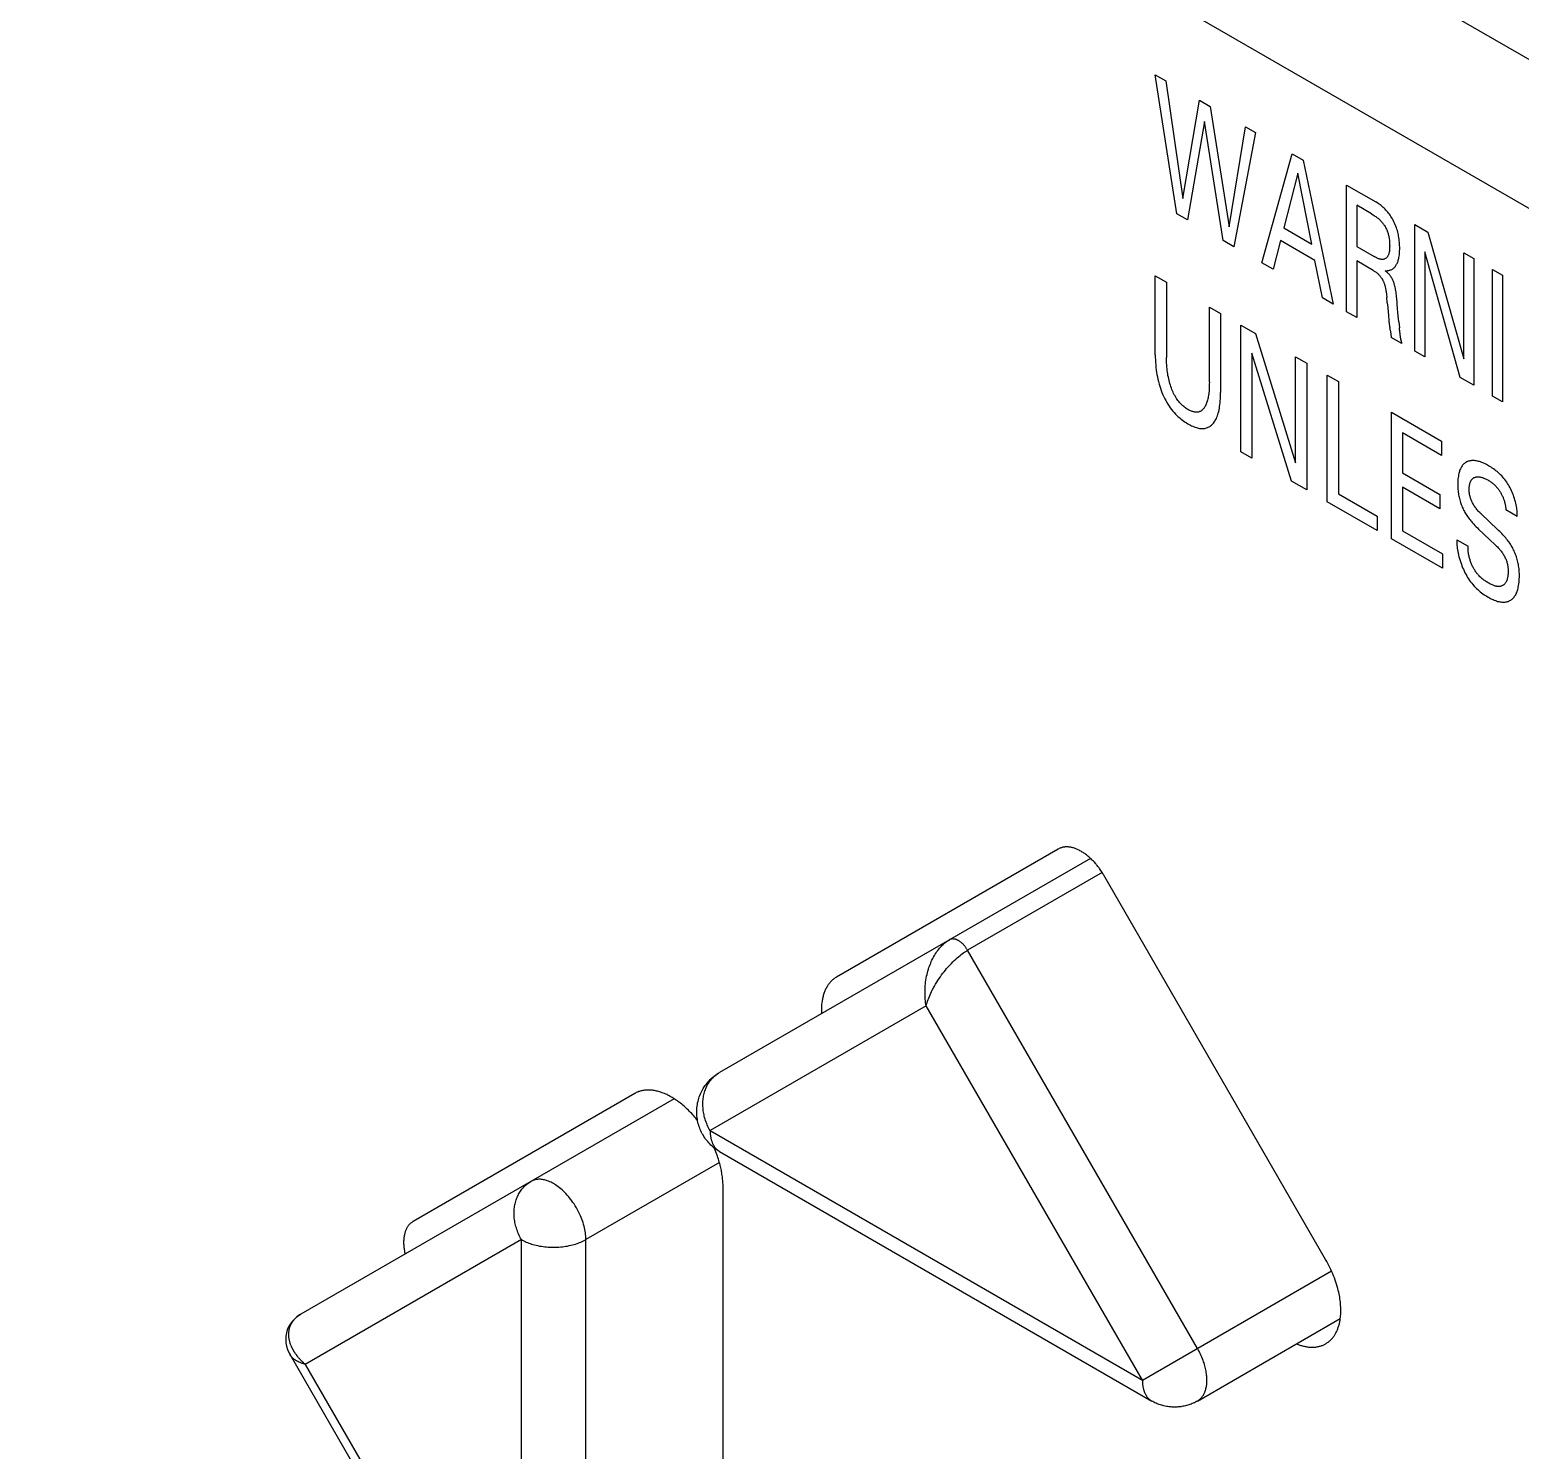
# Model space of a CAD drawing. Extents: x 0 to 420, y 0 to 297.
# Drawn here: x 180.65 to 196.98, y 153.51 to 169.08 of the extents above; entities that cross this region are included whole.
import ezdxf

# ---------------------------------------------------------------- set-up
doc = ezdxf.new("R2010")
doc.units = 0
doc.header["$LTSCALE"] = 23.1
doc.layers.add('40000_ISO', color=7, linetype='CONTINUOUS')

msp = doc.modelspace()

# ---------------------------------------------------------------- linework, layer by layer
at = {"layer": '40000_ISO', "color": 7, "linetype": 'CONTINUOUS'}
for p, q in [((227.63, 151.116), (153.384, 193.982)), ((226.923, 149.892), (152.677, 192.758)), ((193.219, 167.064), (192.982, 168.589)), ((192.982, 168.589), (193.097, 168.523)), ((193.097, 168.523), (193.283, 167.231)), ((193.283, 167.231), (193.467, 168.309)), ((193.467, 168.309), (193.584, 168.241)), ((193.584, 168.241), (193.79, 166.923)), ((193.521, 168.078), (193.335, 166.997)), ((193.726, 166.771), (193.521, 168.078)), ((193.79, 166.923), (193.972, 168.017)), ((194.081, 167.954), (193.843, 166.704)), ((193.972, 168.017), (194.081, 167.954)), ((194.151, 166.526), (194.482, 167.723)), ((194.482, 167.723), (194.603, 167.654)), ((194.603, 167.654), (194.933, 166.075)), ((194.543, 167.509), (194.389, 166.909)), ((194.697, 166.73), (194.543, 167.509)), ((195.079, 165.991), (195.079, 167.379)), ((195.079, 167.379), (195.399, 167.194)), ((195.189, 167.158), (195.189, 166.706)), ((195.351, 167.064), (195.189, 167.158)), ((193.335, 166.997), (193.219, 167.064)), ((195.826, 165.559), (195.826, 166.947)), ((195.826, 166.947), (195.969, 166.864)), ((193.843, 166.704), (193.726, 166.771)), ((194.353, 166.772), (194.273, 166.456)), ((194.732, 166.553), (194.353, 166.772)), ((194.389, 166.909), (194.697, 166.73)), ((195.969, 166.864), (196.363, 165.474)), ((195.189, 166.706), (195.38, 166.596)), ((195.936, 166.647), (195.936, 165.496)), ((196.324, 165.271), (195.936, 166.647)), ((196.363, 165.474), (196.363, 166.637)), ((196.363, 166.637), (196.472, 166.574)), ((194.273, 166.456), (194.151, 166.526)), ((194.813, 166.144), (194.732, 166.553)), ((195.189, 166.549), (195.189, 165.927)), ((195.37, 166.444), (195.189, 166.549)), ((196.472, 166.574), (196.472, 165.186)), ((196.678, 165.067), (196.678, 166.455)), ((196.678, 166.455), (196.788, 166.392)), ((192.982, 165.52), (192.982, 166.385)), ((192.982, 166.385), (193.105, 166.314)), ((193.105, 166.314), (193.105, 165.49)), ((196.788, 166.392), (196.788, 165.004)), ((194.933, 166.075), (194.813, 166.144)), ((195.524, 166.089), (195.519, 166.15)), ((193.575, 165.219), (193.575, 166.043)), ((193.575, 166.043), (193.697, 165.972)), ((193.697, 165.972), (193.697, 165.107)), ((195.189, 165.927), (195.079, 165.991)), ((195.534, 165.984), (195.536, 165.958)), ((195.536, 165.958), (195.542, 165.893)), ((193.918, 164.456), (193.918, 165.844)), ((193.918, 165.844), (194.079, 165.751)), ((195.65, 165.881), (195.657, 165.816)), ((194.079, 165.751), (194.519, 164.334)), ((195.684, 165.642), (195.567, 165.71)), ((195.667, 165.729), (195.665, 165.74)), ((194.041, 165.536), (194.041, 164.385)), ((194.476, 164.134), (194.041, 165.536)), ((194.519, 164.334), (194.519, 165.497)), ((194.519, 165.497), (194.642, 165.426)), ((195.936, 165.496), (195.826, 165.559)), ((194.642, 165.426), (194.642, 164.038)), ((194.866, 163.909), (194.866, 165.297)), ((194.866, 165.297), (194.989, 165.226)), ((194.989, 165.226), (194.989, 163.995)), ((196.472, 165.186), (196.324, 165.271)), ((196.788, 165.004), (196.678, 165.067)), ((195.569, 163.503), (195.569, 164.891)), ((195.569, 164.891), (196.118, 164.574)), ((195.692, 164.663), (195.692, 164.225)), ((196.118, 164.417), (195.692, 164.663)), ((196.118, 164.574), (196.118, 164.417)), ((194.041, 164.385), (193.918, 164.456)), ((195.692, 164.225), (196.102, 163.988)), ((194.642, 164.038), (194.476, 164.134)), ((194.989, 163.995), (195.415, 163.749)), ((195.692, 164.067), (195.692, 163.589)), ((196.102, 163.831), (195.692, 164.067)), ((195.415, 163.592), (194.866, 163.909)), ((196.102, 163.988), (196.102, 163.831)), ((195.415, 163.749), (195.415, 163.592)), ((196.552, 163.777), (196.734, 163.605)), ((196.948, 163.748), (196.823, 163.82)), ((195.692, 163.589), (196.13, 163.337)), ((196.707, 163.437), (196.525, 163.609)), ((196.13, 163.179), (195.569, 163.503)), ((196.286, 163.491), (196.41, 163.42)), ((196.13, 163.337), (196.13, 163.179)), ((191.919, 160.102), (189.488, 158.699)), ((192.271, 160), (188.206, 157.653)), ((192.401, 159.844), (190.925, 158.992)), ((194.849, 155.603), (192.419, 159.814)), ((193.444, 154.629), (190.925, 158.992)), ((190.471, 158.384), (188.103, 157.016)), ((192.84, 154.281), (190.471, 158.384)), ((187.708, 157.366), (183.617, 155.004)), ((187.278, 157.423), (184.847, 156.02)), ((188.103, 157.016), (192.84, 154.281)), ((188.204, 156.667), (186.741, 155.822)), ((188.206, 156.787), (192.944, 154.052)), ((186.034, 155.822), (183.665, 154.454)), ((186.034, 150.351), (186.034, 155.822)), ((186.741, 150.351), (186.741, 155.822)), ((192.84, 154.281), (194.913, 155.478)), ((183.483, 154.865), (183.469, 154.832)), ((183.501, 154.895), (183.483, 154.865)), ((183.522, 154.924), (183.501, 154.895)), ((183.546, 154.95), (183.522, 154.924)), ((183.574, 154.974), (183.546, 154.95)), ((183.604, 154.996), (183.574, 154.974)), ((183.618, 155.005), (183.604, 154.996)), ((193.444, 154.052), (195.009, 154.956)), ((183.453, 154.763), (183.451, 154.726)), ((183.451, 154.726), (183.454, 154.689)), ((183.459, 154.798), (183.453, 154.763)), ((183.454, 154.689), (183.461, 154.652)), ((183.469, 154.832), (183.459, 154.798)), ((183.461, 154.652), (183.472, 154.615)), ((183.472, 154.615), (183.488, 154.578)), ((183.488, 154.578), (183.499, 154.558)), ((183.499, 154.558), (185.954, 150.305)), ((183.499, 154.558), (183.499, 154.558)), ((183.665, 154.454), (186.034, 150.351))]:
    msp.add_line(p, q, dxfattribs=at)
for points in [[(195.501, 166.441), (195.509, 166.441), (195.517, 166.441), (195.525, 166.441), (195.532, 166.442), (195.54, 166.443), (195.547, 166.445), (195.554, 166.447), (195.561, 166.449), (195.567, 166.452), (195.574, 166.455), (195.58, 166.459), (195.586, 166.463), (195.592, 166.468), (195.598, 166.473), (195.604, 166.478), (195.609, 166.484), (195.614, 166.491), (195.619, 166.497), (195.623, 166.504), (195.627, 166.512), (195.632, 166.52), (195.636, 166.528), (195.639, 166.537), (195.642, 166.547), (195.645, 166.556), (195.648, 166.566), (195.65, 166.576), (195.652, 166.586), (195.655, 166.6), (195.657, 166.614), (195.658, 166.628), (195.659, 166.642), (195.66, 166.657), (195.661, 166.672), (195.661, 166.687), (195.661, 166.703), (195.66, 166.719), (195.659, 166.736), (195.658, 166.752), (195.656, 166.769), (195.654, 166.786), (195.652, 166.804), (195.649, 166.819), (195.646, 166.834), (195.643, 166.85), (195.639, 166.865), (195.635, 166.88), (195.63, 166.896), (195.625, 166.912), (195.619, 166.928), (195.612, 166.945), (195.605, 166.961), (195.597, 166.978), (195.589, 166.994), (195.58, 167.01), (195.572, 167.023), (195.564, 167.035), (195.556, 167.048), (195.547, 167.06), (195.538, 167.072), (195.529, 167.083), (195.519, 167.095), (195.51, 167.105), (195.5, 167.116), (195.49, 167.126), (195.479, 167.135), (195.469, 167.145), (195.457, 167.154), (195.446, 167.163), (195.434, 167.171), (195.423, 167.179), (195.411, 167.187), (195.399, 167.194)], [(195.351, 167.064), (195.361, 167.058), (195.37, 167.053), (195.379, 167.047), (195.389, 167.04), (195.398, 167.034), (195.407, 167.027), (195.415, 167.021), (195.423, 167.015), (195.431, 167.008), (195.438, 167.002), (195.446, 166.995), (195.453, 166.987), (195.459, 166.981), (195.465, 166.974), (195.471, 166.967), (195.477, 166.96), (195.483, 166.952), (195.488, 166.944), (195.494, 166.935), (195.5, 166.926), (195.505, 166.917), (195.51, 166.907), (195.515, 166.897), (195.519, 166.888), (195.523, 166.878), (195.527, 166.868), (195.53, 166.858), (195.533, 166.848), (195.535, 166.839), (195.538, 166.829), (195.54, 166.819), (195.542, 166.81), (195.544, 166.8), (195.545, 166.789), (195.547, 166.777), (195.548, 166.766), (195.549, 166.755), (195.55, 166.744), (195.55, 166.733), (195.55, 166.723), (195.551, 166.712), (195.55, 166.702), (195.55, 166.692), (195.55, 166.682), (195.549, 166.672), (195.548, 166.662), (195.547, 166.653), (195.546, 166.646), (195.544, 166.639), (195.543, 166.633), (195.541, 166.626), (195.539, 166.62), (195.537, 166.615), (195.534, 166.609), (195.532, 166.604), (195.529, 166.599), (195.526, 166.595), (195.523, 166.59), (195.519, 166.587), (195.516, 166.583), (195.512, 166.58), (195.508, 166.577), (195.504, 166.574), (195.499, 166.572), (195.495, 166.569), (195.49, 166.568), (195.485, 166.566), (195.48, 166.565), (195.475, 166.565), (195.47, 166.565), (195.464, 166.565), (195.459, 166.565), (195.453, 166.566), (195.447, 166.567), (195.441, 166.569), (195.435, 166.57), (195.429, 166.572), (195.422, 166.575), (195.415, 166.578), (195.408, 166.581), (195.401, 166.584), (195.394, 166.588), (195.387, 166.592), (195.38, 166.596)], [(195.37, 166.444), (195.376, 166.44), (195.382, 166.437), (195.388, 166.433), (195.395, 166.429), (195.401, 166.424), (195.407, 166.42), (195.413, 166.415), (195.418, 166.41), (195.423, 166.406), (195.428, 166.401), (195.433, 166.396), (195.438, 166.391), (195.442, 166.386), (195.447, 166.38), (195.451, 166.375), (195.455, 166.369), (195.459, 166.364), (195.463, 166.358), (195.467, 166.352), (195.47, 166.346), (195.474, 166.34), (195.477, 166.334), (195.48, 166.328), (195.483, 166.321), (195.485, 166.315), (195.488, 166.308), (195.49, 166.302), (195.492, 166.295), (195.494, 166.289), (195.497, 166.28), (195.5, 166.271), (195.502, 166.261), (195.504, 166.252), (195.506, 166.243), (195.508, 166.234), (195.51, 166.225), (195.511, 166.214), (195.513, 166.203), (195.515, 166.193), (195.516, 166.182), (195.517, 166.171), (195.518, 166.16), (195.519, 166.15)], [(195.638, 166.022), (195.633, 166.077), (195.631, 166.105), (195.63, 166.121), (195.628, 166.138), (195.626, 166.155), (195.624, 166.172), (195.622, 166.189), (195.62, 166.206), (195.617, 166.219), (195.615, 166.232), (195.613, 166.246), (195.61, 166.259), (195.606, 166.273), (195.603, 166.287), (195.6, 166.295), (195.598, 166.304), (195.595, 166.313), (195.592, 166.321), (195.588, 166.33), (195.585, 166.339), (195.581, 166.347), (195.576, 166.356), (195.571, 166.364), (195.566, 166.373), (195.561, 166.381), (195.556, 166.387), (195.55, 166.394), (195.545, 166.4), (195.54, 166.406), (195.534, 166.412), (195.528, 166.418), (195.521, 166.424), (195.515, 166.43), (195.508, 166.436), (195.501, 166.441)], [(195.524, 166.089), (195.527, 166.062), (195.529, 166.036), (195.534, 165.984)], [(195.65, 165.881), (195.647, 165.914), (195.644, 165.948), (195.641, 165.985), (195.638, 166.022)], [(195.542, 165.893), (195.543, 165.88), (195.544, 165.868), (195.546, 165.855), (195.547, 165.842), (195.549, 165.83), (195.551, 165.817), (195.553, 165.805), (195.554, 165.798), (195.555, 165.791)], [(195.665, 165.74), (195.661, 165.781), (195.659, 165.793), (195.658, 165.805), (195.657, 165.816)], [(195.555, 165.791), (195.559, 165.77), (195.561, 165.763), (195.562, 165.756), (195.563, 165.748), (195.564, 165.741), (195.565, 165.733), (195.566, 165.726), (195.566, 165.718), (195.567, 165.71)], [(195.678, 165.671), (195.675, 165.681), (195.675, 165.685), (195.674, 165.688), (195.672, 165.694), (195.671, 165.699), (195.67, 165.705), (195.669, 165.711), (195.668, 165.717), (195.668, 165.723), (195.667, 165.729)], [(195.684, 165.642), (195.683, 165.646), (195.683, 165.65), (195.682, 165.654), (195.681, 165.657), (195.68, 165.661), (195.68, 165.664), (195.679, 165.668), (195.678, 165.671)], [(192.982, 165.52), (192.982, 165.493), (192.983, 165.465), (192.984, 165.438), (192.986, 165.409), (192.989, 165.381), (192.992, 165.352), (192.996, 165.327), (193, 165.302), (193.005, 165.276), (193.01, 165.251), (193.016, 165.225), (193.023, 165.199), (193.03, 165.175), (193.038, 165.152), (193.046, 165.129), (193.055, 165.106), (193.065, 165.082), (193.075, 165.059), (193.086, 165.038), (193.096, 165.018), (193.108, 164.997), (193.12, 164.977), (193.133, 164.957), (193.146, 164.938), (193.16, 164.92), (193.174, 164.903), (193.189, 164.886), (193.204, 164.87), (193.219, 164.854), (193.234, 164.839), (193.249, 164.827), (193.264, 164.814), (193.279, 164.803), (193.294, 164.792), (193.309, 164.781), (193.324, 164.772), (193.339, 164.763), (193.353, 164.755), (193.366, 164.748), (193.379, 164.742), (193.393, 164.736), (193.406, 164.73), (193.419, 164.726), (193.432, 164.721), (193.445, 164.718), (193.456, 164.715), (193.468, 164.713), (193.479, 164.712), (193.49, 164.711), (193.501, 164.711), (193.512, 164.712), (193.523, 164.713), (193.533, 164.715), (193.543, 164.718), (193.553, 164.721), (193.562, 164.725), (193.571, 164.73), (193.58, 164.735), (193.588, 164.741), (193.596, 164.747), (193.604, 164.754), (193.612, 164.762), (193.619, 164.771), (193.626, 164.78), (193.633, 164.79), (193.639, 164.8), (193.645, 164.811), (193.651, 164.822), (193.656, 164.834), (193.662, 164.849), (193.667, 164.865), (193.672, 164.881), (193.677, 164.898), (193.68, 164.915), (193.684, 164.933), (193.687, 164.951), (193.69, 164.972), (193.692, 164.994), (193.694, 165.016), (193.696, 165.038), (193.697, 165.061), (193.697, 165.084), (193.697, 165.107)], [(193.575, 165.219), (193.574, 165.199), (193.574, 165.179), (193.573, 165.16), (193.572, 165.14), (193.571, 165.121), (193.569, 165.102), (193.567, 165.089), (193.565, 165.075), (193.563, 165.062), (193.56, 165.049), (193.558, 165.036), (193.555, 165.023), (193.551, 165.011), (193.548, 165), (193.544, 164.99), (193.54, 164.98), (193.536, 164.971), (193.532, 164.961), (193.527, 164.952), (193.522, 164.944), (193.517, 164.938), (193.513, 164.932), (193.508, 164.926), (193.503, 164.92), (193.498, 164.915), (193.493, 164.911), (193.487, 164.906), (193.481, 164.903), (193.475, 164.899), (193.468, 164.896), (193.461, 164.894), (193.454, 164.892), (193.446, 164.891), (193.439, 164.89), (193.431, 164.89), (193.423, 164.89), (193.414, 164.891), (193.407, 164.893), (193.4, 164.894), (193.393, 164.896), (193.385, 164.899), (193.378, 164.901), (193.368, 164.905), (193.359, 164.91), (193.35, 164.914), (193.34, 164.92), (193.331, 164.925), (193.321, 164.931), (193.312, 164.938), (193.303, 164.945), (193.293, 164.952), (193.284, 164.96), (193.275, 164.968), (193.266, 164.977), (193.257, 164.987), (193.248, 164.997), (193.239, 165.008), (193.23, 165.019), (193.222, 165.031), (193.214, 165.042), (193.206, 165.055), (193.198, 165.068), (193.19, 165.082), (193.183, 165.096), (193.176, 165.11), (193.17, 165.125), (193.164, 165.139), (193.159, 165.153), (193.153, 165.17), (193.147, 165.187), (193.142, 165.204), (193.137, 165.221), (193.133, 165.238), (193.129, 165.255), (193.125, 165.274), (193.121, 165.293), (193.118, 165.312), (193.115, 165.33), (193.113, 165.349), (193.111, 165.367), (193.109, 165.388), (193.108, 165.409), (193.106, 165.43), (193.106, 165.45), (193.105, 165.47), (193.105, 165.49)], [(196.948, 163.748), (196.949, 163.76), (196.949, 163.773), (196.949, 163.786), (196.948, 163.8), (196.947, 163.814), (196.945, 163.828), (196.943, 163.843), (196.941, 163.858), (196.937, 163.875), (196.934, 163.892), (196.929, 163.909), (196.924, 163.927), (196.919, 163.945), (196.913, 163.962), (196.906, 163.98), (196.9, 163.997), (196.893, 164.013), (196.886, 164.03), (196.878, 164.046), (196.87, 164.062), (196.861, 164.078), (196.852, 164.093), (196.843, 164.108), (196.833, 164.123), (196.823, 164.138), (196.813, 164.152), (196.802, 164.165), (196.79, 164.179), (196.779, 164.192), (196.766, 164.204), (196.754, 164.216), (196.741, 164.228), (196.728, 164.239), (196.715, 164.249), (196.702, 164.26), (196.689, 164.269), (196.675, 164.278), (196.662, 164.287), (196.649, 164.295), (196.635, 164.303), (196.622, 164.31), (196.61, 164.317), (196.597, 164.324), (196.584, 164.33), (196.571, 164.335), (196.559, 164.34), (196.546, 164.345), (196.535, 164.348), (196.524, 164.351), (196.513, 164.354), (196.501, 164.356), (196.491, 164.358), (196.48, 164.359), (196.469, 164.36), (196.459, 164.36), (196.449, 164.359), (196.439, 164.358), (196.43, 164.357), (196.421, 164.354), (196.412, 164.352), (196.403, 164.348), (196.395, 164.345), (196.386, 164.34), (196.378, 164.335), (196.371, 164.329), (196.363, 164.323), (196.357, 164.316), (196.35, 164.309), (196.344, 164.301), (196.339, 164.293), (196.334, 164.285), (196.329, 164.277), (196.325, 164.268), (196.321, 164.258), (196.317, 164.249), (196.314, 164.239), (196.311, 164.228), (196.308, 164.218), (196.305, 164.204), (196.303, 164.19), (196.301, 164.175), (196.299, 164.16), (196.298, 164.145), (196.297, 164.13), (196.297, 164.114), (196.297, 164.098)], [(196.552, 163.777), (196.544, 163.784), (196.537, 163.792), (196.529, 163.799), (196.522, 163.807), (196.514, 163.816), (196.507, 163.824), (196.5, 163.833), (196.493, 163.842), (196.486, 163.851), (196.48, 163.861), (196.474, 163.869), (196.469, 163.877), (196.464, 163.886), (196.459, 163.895), (196.455, 163.904), (196.45, 163.912), (196.446, 163.921), (196.443, 163.93), (196.439, 163.939), (196.436, 163.948), (196.433, 163.958), (196.431, 163.967), (196.429, 163.977), (196.427, 163.986), (196.425, 163.995), (196.424, 164.004), (196.423, 164.013), (196.422, 164.022), (196.422, 164.031), (196.422, 164.04), (196.422, 164.048), (196.422, 164.056), (196.422, 164.065), (196.423, 164.073), (196.424, 164.08), (196.425, 164.088), (196.426, 164.095), (196.428, 164.103), (196.43, 164.11), (196.431, 164.115), (196.433, 164.12), (196.435, 164.126), (196.437, 164.131), (196.439, 164.135), (196.442, 164.14), (196.444, 164.144), (196.447, 164.149), (196.45, 164.152), (196.453, 164.156), (196.457, 164.16), (196.461, 164.163), (196.465, 164.166), (196.469, 164.169), (196.474, 164.172), (196.478, 164.174), (196.483, 164.176), (196.488, 164.177), (196.493, 164.179), (196.498, 164.18), (196.504, 164.181), (196.509, 164.181), (196.515, 164.181), (196.521, 164.181), (196.527, 164.181), (196.533, 164.18), (196.54, 164.18), (196.547, 164.178), (196.553, 164.177), (196.56, 164.175), (196.567, 164.173), (196.574, 164.171), (196.581, 164.168), (196.59, 164.165), (196.599, 164.161), (196.608, 164.156), (196.617, 164.152), (196.626, 164.147), (196.635, 164.142), (196.643, 164.137), (196.651, 164.132), (196.658, 164.127), (196.666, 164.121), (196.674, 164.116), (196.681, 164.11), (196.687, 164.105), (196.693, 164.1), (196.698, 164.094)], [(196.297, 164.098), (196.297, 164.084), (196.297, 164.07), (196.298, 164.056), (196.299, 164.041), (196.3, 164.027), (196.302, 164.012), (196.304, 163.997), (196.306, 163.984), (196.309, 163.97), (196.311, 163.957), (196.315, 163.943), (196.318, 163.93), (196.322, 163.916), (196.326, 163.902), (196.33, 163.89), (196.335, 163.877), (196.34, 163.864), (196.345, 163.851), (196.351, 163.839), (196.357, 163.826), (196.363, 163.814), (196.369, 163.802), (196.376, 163.791), (196.383, 163.779), (196.39, 163.768), (196.397, 163.757), (196.405, 163.746), (196.413, 163.734), (196.422, 163.722), (196.431, 163.711), (196.44, 163.7), (196.45, 163.688), (196.459, 163.678), (196.472, 163.663), (196.485, 163.649), (196.498, 163.635), (196.512, 163.622), (196.525, 163.609)], [(196.698, 164.094), (196.705, 164.088), (196.711, 164.082), (196.717, 164.076), (196.723, 164.069), (196.728, 164.062), (196.734, 164.056), (196.739, 164.049), (196.744, 164.042), (196.749, 164.035), (196.754, 164.027), (196.759, 164.02), (196.764, 164.012), (196.769, 164.005), (196.773, 163.997), (196.777, 163.989), (196.781, 163.981), (196.785, 163.973), (196.789, 163.965), (196.793, 163.957), (196.796, 163.948), (196.799, 163.94), (196.802, 163.932), (196.805, 163.923), (196.808, 163.915), (196.81, 163.907), (196.812, 163.898), (196.814, 163.89), (196.816, 163.882), (196.817, 163.874), (196.819, 163.866), (196.82, 163.858), (196.821, 163.85), (196.822, 163.842), (196.822, 163.835), (196.823, 163.827), (196.823, 163.82)], [(196.972, 163.122), (196.971, 163.136), (196.97, 163.15), (196.969, 163.164), (196.968, 163.178), (196.966, 163.192), (196.964, 163.206), (196.962, 163.22), (196.959, 163.233), (196.956, 163.247), (196.953, 163.261), (196.949, 163.275), (196.945, 163.289), (196.941, 163.304), (196.936, 163.317), (196.931, 163.33), (196.926, 163.343), (196.92, 163.356), (196.915, 163.369), (196.908, 163.382), (196.902, 163.395), (196.895, 163.407), (196.888, 163.418), (196.881, 163.43), (196.874, 163.442), (196.866, 163.453), (196.859, 163.464), (196.85, 163.476), (196.841, 163.488), (196.831, 163.5), (196.822, 163.512), (196.812, 163.523), (196.803, 163.534), (196.791, 163.547), (196.78, 163.559), (196.769, 163.571), (196.757, 163.582), (196.745, 163.594), (196.734, 163.605)], [(196.286, 163.491), (196.286, 163.477), (196.286, 163.462), (196.287, 163.447), (196.288, 163.431), (196.29, 163.415), (196.292, 163.399), (196.294, 163.382), (196.297, 163.365), (196.301, 163.345), (196.305, 163.325), (196.31, 163.305), (196.316, 163.285), (196.322, 163.265), (196.329, 163.244), (196.336, 163.224), (196.343, 163.205), (196.35, 163.186), (196.359, 163.168), (196.367, 163.15), (196.376, 163.131), (196.385, 163.114), (196.395, 163.096), (196.405, 163.079), (196.416, 163.062), (196.427, 163.046), (196.438, 163.03), (196.45, 163.015), (196.463, 163), (196.475, 162.985), (196.488, 162.972), (196.502, 162.958), (196.515, 162.946), (196.529, 162.934), (196.543, 162.922), (196.558, 162.911), (196.572, 162.9), (196.586, 162.89), (196.601, 162.881), (196.615, 162.872), (196.629, 162.863), (196.643, 162.856), (196.656, 162.849), (196.67, 162.842), (196.683, 162.836), (196.696, 162.83), (196.709, 162.825), (196.723, 162.821), (196.734, 162.817), (196.746, 162.814), (196.758, 162.812), (196.769, 162.81), (196.78, 162.809), (196.792, 162.808), (196.802, 162.808), (196.813, 162.809), (196.823, 162.81), (196.833, 162.812), (196.842, 162.814), (196.851, 162.817), (196.86, 162.821), (196.869, 162.825), (196.877, 162.83), (196.886, 162.836), (196.893, 162.842), (196.901, 162.848), (196.908, 162.856), (196.914, 162.863), (196.92, 162.872), (196.926, 162.88), (196.932, 162.89), (196.937, 162.901), (196.942, 162.912), (196.947, 162.923), (196.951, 162.935), (196.954, 162.947), (196.958, 162.96), (196.96, 162.973), (196.964, 162.99), (196.966, 163.008), (196.969, 163.026), (196.97, 163.045), (196.971, 163.064), (196.972, 163.083), (196.972, 163.102), (196.972, 163.122)], [(196.532, 163.095), (196.527, 163.101), (196.521, 163.107), (196.516, 163.113), (196.511, 163.12), (196.505, 163.127), (196.499, 163.134), (196.494, 163.142), (196.489, 163.15), (196.484, 163.158), (196.479, 163.166), (196.474, 163.174), (196.469, 163.182), (196.465, 163.191), (196.46, 163.199), (196.456, 163.208), (196.452, 163.217), (196.448, 163.226), (196.444, 163.235), (196.441, 163.244), (196.437, 163.253), (196.434, 163.263), (196.431, 163.273), (196.428, 163.283), (196.425, 163.292), (196.422, 163.302), (196.42, 163.312), (196.418, 163.322), (196.416, 163.332), (196.414, 163.341), (196.413, 163.349), (196.412, 163.357), (196.411, 163.364), (196.41, 163.372), (196.41, 163.379), (196.409, 163.386), (196.409, 163.393), (196.409, 163.4), (196.409, 163.407), (196.41, 163.413), (196.41, 163.42)], [(196.707, 163.437), (196.715, 163.429), (196.723, 163.421), (196.732, 163.413), (196.74, 163.404), (196.748, 163.395), (196.756, 163.386), (196.763, 163.377), (196.771, 163.367), (196.778, 163.357), (196.786, 163.347), (196.791, 163.338), (196.797, 163.329), (196.803, 163.32), (196.808, 163.311), (196.813, 163.301), (196.817, 163.292), (196.822, 163.282), (196.826, 163.273), (196.83, 163.263), (196.833, 163.254), (196.836, 163.244), (196.839, 163.234), (196.841, 163.224), (196.843, 163.214), (196.844, 163.205), (196.846, 163.195), (196.847, 163.186), (196.848, 163.176), (196.848, 163.167), (196.849, 163.158), (196.849, 163.147), (196.849, 163.136), (196.849, 163.125), (196.848, 163.115), (196.847, 163.104), (196.846, 163.094), (196.845, 163.084), (196.843, 163.077), (196.842, 163.07), (196.84, 163.063), (196.838, 163.056), (196.836, 163.049), (196.833, 163.043), (196.83, 163.037), (196.827, 163.031), (196.824, 163.025), (196.821, 163.02), (196.817, 163.015), (196.813, 163.01), (196.809, 163.006), (196.805, 163.002), (196.8, 162.998), (196.796, 162.995), (196.791, 162.992), (196.785, 162.989), (196.78, 162.986), (196.775, 162.984), (196.769, 162.983), (196.763, 162.981), (196.757, 162.98), (196.751, 162.98), (196.745, 162.979), (196.739, 162.98), (196.733, 162.98), (196.726, 162.981), (196.72, 162.982), (196.713, 162.984), (196.706, 162.985), (196.7, 162.987), (196.693, 162.99), (196.684, 162.993), (196.675, 162.997), (196.666, 163.001), (196.657, 163.006), (196.648, 163.01), (196.639, 163.015), (196.629, 163.021), (196.62, 163.026), (196.611, 163.032), (196.602, 163.038), (196.593, 163.044), (196.584, 163.05), (196.575, 163.057), (196.566, 163.064), (196.557, 163.071), (196.549, 163.079), (196.54, 163.087), (196.532, 163.095)], [(192.271, 160), (192.266, 160.006), (192.26, 160.011), (192.252, 160.018), (192.243, 160.025), (192.235, 160.032), (192.226, 160.039), (192.217, 160.045), (192.208, 160.052), (192.199, 160.058), (192.191, 160.064), (192.182, 160.069), (192.174, 160.074), (192.165, 160.08), (192.156, 160.084), (192.147, 160.089), (192.138, 160.094), (192.129, 160.098), (192.121, 160.101), (192.112, 160.105), (192.104, 160.108), (192.095, 160.111), (192.086, 160.114), (192.077, 160.116), (192.07, 160.118), (192.063, 160.12), (192.056, 160.121), (192.048, 160.123), (192.041, 160.124), (192.034, 160.124), (192.026, 160.125), (192.019, 160.125), (192.012, 160.126), (192.006, 160.126), (191.999, 160.125), (191.992, 160.125), (191.986, 160.124), (191.979, 160.123), (191.972, 160.122), (191.966, 160.121), (191.96, 160.119), (191.953, 160.117), (191.947, 160.115), (191.941, 160.113), (191.936, 160.111), (191.93, 160.108), (191.924, 160.105), (191.919, 160.102)], [(192.419, 159.814), (192.412, 159.824), (192.406, 159.835), (192.399, 159.845), (192.392, 159.856), (192.386, 159.866), (192.378, 159.876), (192.371, 159.887), (192.365, 159.895), (192.359, 159.904), (192.352, 159.912), (192.345, 159.92), (192.339, 159.929), (192.332, 159.937), (192.325, 159.945), (192.318, 159.953), (192.31, 159.961), (192.303, 159.969), (192.295, 159.977), (192.287, 159.985), (192.279, 159.993), (192.271, 160)], [(190.471, 158.384), (190.468, 158.402), (190.465, 158.42), (190.463, 158.437), (190.461, 158.455), (190.46, 158.474), (190.459, 158.492), (190.458, 158.514), (190.458, 158.536), (190.458, 158.558), (190.459, 158.58), (190.46, 158.602), (190.462, 158.623), (190.465, 158.644), (190.468, 158.665), (190.471, 158.686), (190.476, 158.707), (190.48, 158.727), (190.484, 158.746), (190.49, 158.765), (190.495, 158.784), (190.501, 158.802), (190.507, 158.819), (190.513, 158.835), (190.52, 158.851), (190.527, 158.868), (190.534, 158.883), (190.542, 158.901), (190.551, 158.917), (190.561, 158.934), (190.57, 158.95), (190.579, 158.964), (190.589, 158.978), (190.598, 158.991), (190.609, 159.004), (190.618, 159.016), (190.627, 159.026), (190.637, 159.037), (190.647, 159.047), (190.656, 159.056), (190.666, 159.065), (190.676, 159.073), (190.686, 159.081), (190.695, 159.088), (190.705, 159.095), (190.715, 159.101), (190.725, 159.108)], [(190.925, 158.992), (190.921, 158.998), (190.918, 159.004), (190.914, 159.01), (190.91, 159.016), (190.906, 159.022), (190.902, 159.027), (190.897, 159.033), (190.893, 159.038), (190.889, 159.044), (190.884, 159.049), (190.879, 159.054), (190.875, 159.058), (190.871, 159.062), (190.867, 159.066), (190.862, 159.07), (190.858, 159.074), (190.854, 159.078), (190.849, 159.081), (190.844, 159.085), (190.84, 159.088), (190.835, 159.092), (190.83, 159.095), (190.825, 159.098), (190.821, 159.1), (190.818, 159.102), (190.814, 159.104), (190.81, 159.105), (190.807, 159.107), (190.803, 159.109), (190.799, 159.11), (190.795, 159.111), (190.791, 159.113), (190.787, 159.114), (190.783, 159.115), (190.779, 159.115), (190.775, 159.116), (190.771, 159.116), (190.767, 159.117), (190.764, 159.117), (190.761, 159.117), (190.757, 159.117), (190.754, 159.116), (190.75, 159.116), (190.747, 159.115), (190.744, 159.115), (190.74, 159.114), (190.737, 159.113), (190.734, 159.112), (190.731, 159.111), (190.728, 159.109), (190.725, 159.108)], [(190.471, 158.384), (190.476, 158.401), (190.481, 158.418), (190.486, 158.435), (190.492, 158.452), (190.499, 158.469), (190.506, 158.487), (190.513, 158.504), (190.521, 158.522), (190.529, 158.539), (190.538, 158.557), (190.55, 158.579), (190.561, 158.6), (190.574, 158.622), (190.587, 158.643), (190.6, 158.663), (190.613, 158.683), (190.626, 158.703), (190.64, 158.722), (190.653, 158.74), (190.667, 158.757), (190.681, 158.774), (190.695, 158.791), (190.712, 158.81), (190.729, 158.83), (190.747, 158.849), (190.763, 158.865), (190.779, 158.881), (190.796, 158.896), (190.811, 158.909), (190.826, 158.922), (190.842, 158.935), (190.856, 158.946), (190.87, 158.956), (190.885, 158.967), (190.898, 158.975), (190.911, 158.984), (190.925, 158.992)], [(189.488, 158.699), (189.48, 158.694), (189.472, 158.689), (189.465, 158.684), (189.457, 158.678), (189.45, 158.673), (189.443, 158.667), (189.436, 158.66), (189.43, 158.654), (189.423, 158.647), (189.417, 158.64), (189.411, 158.633), (189.405, 158.625), (189.399, 158.617), (189.394, 158.61), (189.389, 158.602), (189.384, 158.593), (189.378, 158.584), (189.374, 158.575), (189.369, 158.566), (189.365, 158.557), (189.36, 158.547), (189.357, 158.538), (189.353, 158.528), (189.35, 158.518), (189.346, 158.508), (189.343, 158.497), (189.34, 158.486), (189.337, 158.475), (189.335, 158.464), (189.333, 158.453), (189.331, 158.442), (189.329, 158.431), (189.327, 158.417), (189.325, 158.403), (189.324, 158.389), (189.323, 158.375), (189.322, 158.361), (189.322, 158.347), (189.322, 158.332), (189.322, 158.321), (189.322, 158.309), (189.323, 158.298)], [(188.206, 156.787), (188.192, 156.796), (188.178, 156.805), (188.164, 156.815), (188.15, 156.825), (188.137, 156.835), (188.124, 156.846), (188.112, 156.858), (188.1, 156.87), (188.088, 156.882), (188.076, 156.896), (188.065, 156.909), (188.054, 156.923), (188.044, 156.938), (188.034, 156.953), (188.025, 156.968), (188.017, 156.982), (188.009, 156.997), (188.002, 157.012), (187.995, 157.027), (187.989, 157.042), (187.983, 157.058), (187.978, 157.074), (187.973, 157.09), (187.969, 157.107), (187.966, 157.124), (187.963, 157.141), (187.96, 157.158), (187.958, 157.175), (187.957, 157.192), (187.956, 157.21), (187.956, 157.229), (187.957, 157.247), (187.958, 157.266), (187.96, 157.284), (187.963, 157.302), (187.966, 157.32), (187.97, 157.337), (187.974, 157.354), (187.979, 157.37), (187.984, 157.386), (187.99, 157.402), (187.997, 157.418), (188.004, 157.433), (188.011, 157.449), (188.02, 157.464), (188.028, 157.479), (188.038, 157.494), (188.048, 157.509), (188.058, 157.523), (188.069, 157.537), (188.08, 157.55), (188.092, 157.563), (188.105, 157.576), (188.118, 157.589), (188.132, 157.601), (188.146, 157.612), (188.16, 157.623), (188.175, 157.634), (188.191, 157.644), (188.206, 157.653)], [(188.103, 157.016), (188.094, 157.031), (188.086, 157.047), (188.079, 157.062), (188.071, 157.078), (188.065, 157.094), (188.059, 157.11), (188.053, 157.127), (188.047, 157.143), (188.043, 157.16), (188.039, 157.175), (188.036, 157.189), (188.033, 157.204), (188.03, 157.219), (188.028, 157.234), (188.026, 157.249), (188.025, 157.264), (188.024, 157.279), (188.023, 157.295), (188.023, 157.31), (188.024, 157.324), (188.024, 157.338), (188.026, 157.353), (188.027, 157.367), (188.029, 157.381), (188.032, 157.395), (188.035, 157.409), (188.038, 157.423), (188.042, 157.437), (188.046, 157.451), (188.051, 157.463), (188.055, 157.476), (188.061, 157.488), (188.066, 157.501), (188.072, 157.513), (188.079, 157.524), (188.086, 157.536), (188.093, 157.547), (188.101, 157.558), (188.109, 157.569), (188.117, 157.579), (188.126, 157.589), (188.135, 157.598), (188.144, 157.607), (188.154, 157.616), (188.164, 157.624), (188.174, 157.632), (188.184, 157.64), (188.195, 157.647)], [(187.708, 157.366), (187.698, 157.372), (187.688, 157.378), (187.678, 157.384), (187.666, 157.391), (187.654, 157.397), (187.641, 157.404), (187.629, 157.41), (187.616, 157.416), (187.603, 157.421), (187.59, 157.427), (187.579, 157.431), (187.569, 157.435), (187.558, 157.438), (187.547, 157.442), (187.536, 157.445), (187.526, 157.448), (187.515, 157.45), (187.504, 157.453), (187.493, 157.454), (187.483, 157.456), (187.473, 157.458), (187.463, 157.459), (187.452, 157.46), (187.442, 157.46), (187.432, 157.461), (187.422, 157.461), (187.412, 157.46), (187.402, 157.46), (187.393, 157.459), (187.383, 157.458), (187.374, 157.457), (187.365, 157.455), (187.355, 157.453), (187.346, 157.451), (187.337, 157.448), (187.328, 157.446), (187.32, 157.443), (187.311, 157.439), (187.303, 157.436), (187.294, 157.432), (187.286, 157.428), (187.278, 157.423)], [(187.965, 157.128), (187.955, 157.14), (187.945, 157.152), (187.935, 157.164), (187.924, 157.177), (187.913, 157.19), (187.901, 157.202), (187.889, 157.215), (187.878, 157.227), (187.865, 157.239), (187.853, 157.251), (187.841, 157.262), (187.829, 157.273), (187.817, 157.283), (187.805, 157.294), (187.792, 157.304), (187.78, 157.315), (187.767, 157.324), (187.755, 157.333), (187.744, 157.342), (187.732, 157.35), (187.72, 157.358), (187.708, 157.366)], [(188.103, 157.016), (188.103, 157.009), (188.103, 157.001), (188.103, 156.994), (188.104, 156.987), (188.104, 156.979), (188.105, 156.972), (188.106, 156.965), (188.107, 156.957), (188.108, 156.95), (188.109, 156.943), (188.11, 156.936), (188.112, 156.928), (188.114, 156.921), (188.116, 156.914), (188.118, 156.907), (188.12, 156.9), (188.122, 156.895), (188.124, 156.89), (188.126, 156.884), (188.128, 156.879), (188.13, 156.874), (188.132, 156.869), (188.135, 156.864), (188.138, 156.859), (188.14, 156.855), (188.143, 156.85), (188.146, 156.845), (188.149, 156.841), (188.152, 156.836), (188.156, 156.832), (188.159, 156.827), (188.163, 156.823), (188.166, 156.819), (188.17, 156.815), (188.174, 156.811), (188.178, 156.807), (188.183, 156.804), (188.187, 156.8), (188.192, 156.797), (188.197, 156.794), (188.201, 156.79), (188.206, 156.788)], [(188.182, 156.736), (188.179, 156.745), (188.176, 156.755), (188.172, 156.764), (188.168, 156.774), (188.165, 156.783), (188.161, 156.792), (188.157, 156.802), (188.153, 156.811), (188.149, 156.82), (188.145, 156.829)], [(188.244, 156.404), (188.244, 156.417), (188.244, 156.43), (188.243, 156.444), (188.242, 156.457), (188.241, 156.47), (188.24, 156.484), (188.239, 156.497), (188.237, 156.51), (188.235, 156.524), (188.233, 156.538), (188.231, 156.552), (188.228, 156.566), (188.226, 156.58), (188.223, 156.594), (188.22, 156.608), (188.216, 156.622), (188.212, 156.638), (188.208, 156.655), (188.203, 156.671), (188.198, 156.687), (188.193, 156.704), (188.188, 156.72), (188.182, 156.736)], [(186.741, 155.822), (186.741, 155.84), (186.74, 155.858), (186.738, 155.877), (186.736, 155.895), (186.733, 155.913), (186.73, 155.931), (186.726, 155.949), (186.721, 155.969), (186.716, 155.988), (186.71, 156.007), (186.703, 156.027), (186.697, 156.046), (186.689, 156.064), (186.681, 156.083), (186.671, 156.105), (186.661, 156.127), (186.649, 156.149), (186.637, 156.17), (186.625, 156.191), (186.612, 156.212), (186.6, 156.229), (186.588, 156.246), (186.576, 156.262), (186.563, 156.278), (186.55, 156.294), (186.537, 156.31), (186.523, 156.325), (186.509, 156.339), (186.496, 156.352), (186.482, 156.365), (186.467, 156.377), (186.453, 156.389), (186.438, 156.401), (186.422, 156.412), (186.41, 156.42), (186.397, 156.428), (186.385, 156.436), (186.372, 156.443), (186.359, 156.449), (186.346, 156.455), (186.332, 156.461), (186.318, 156.466), (186.308, 156.47), (186.297, 156.473), (186.287, 156.475), (186.276, 156.478), (186.265, 156.48), (186.254, 156.481), (186.243, 156.482), (186.232, 156.482), (186.221, 156.482), (186.211, 156.481), (186.201, 156.48), (186.192, 156.479), (186.182, 156.477), (186.173, 156.474), (186.164, 156.471), (186.155, 156.467), (186.146, 156.463), (186.137, 156.459)], [(186.034, 155.822), (186.025, 155.837), (186.017, 155.852), (186.01, 155.868), (186.003, 155.884), (185.996, 155.9), (185.99, 155.916), (185.984, 155.932), (185.979, 155.949), (185.974, 155.966), (185.97, 155.98), (185.967, 155.995), (185.964, 156.01), (185.961, 156.025), (185.959, 156.04), (185.957, 156.055), (185.956, 156.07), (185.955, 156.085), (185.954, 156.1), (185.954, 156.115), (185.955, 156.13), (185.956, 156.144), (185.957, 156.158), (185.958, 156.172), (185.96, 156.187), (185.963, 156.201), (185.966, 156.215), (185.969, 156.229), (185.973, 156.243), (185.977, 156.256), (185.982, 156.269), (185.987, 156.282), (185.992, 156.294), (185.998, 156.306), (186.004, 156.318), (186.01, 156.33), (186.017, 156.342), (186.024, 156.353), (186.032, 156.364), (186.04, 156.375), (186.049, 156.385), (186.057, 156.394), (186.066, 156.404), (186.075, 156.413), (186.085, 156.421), (186.095, 156.43), (186.105, 156.438), (186.116, 156.445), (186.126, 156.452), (186.137, 156.459)], [(188.238, 151.047), (188.239, 151.053), (188.24, 151.059), (188.241, 151.066), (188.241, 151.072), (188.242, 151.078), (188.242, 151.085), (188.243, 151.091), (188.243, 151.098), (188.243, 151.104), (188.244, 151.111), (188.244, 151.117), (188.244, 151.123), (188.244, 151.13), (188.244, 156.404)], [(184.847, 156.02), (184.842, 156.016), (184.837, 156.013), (184.832, 156.009), (184.826, 156.005), (184.822, 156.001), (184.817, 155.997), (184.812, 155.993), (184.808, 155.988), (184.803, 155.983), (184.799, 155.978), (184.795, 155.973), (184.791, 155.967), (184.787, 155.962), (184.784, 155.956), (184.78, 155.95), (184.777, 155.944), (184.774, 155.938), (184.771, 155.931), (184.768, 155.924), (184.765, 155.917), (184.762, 155.911), (184.76, 155.904), (184.758, 155.897), (184.756, 155.89), (184.754, 155.881), (184.752, 155.872), (184.75, 155.862), (184.748, 155.853), (184.747, 155.844), (184.746, 155.835), (184.745, 155.826), (184.745, 155.815), (184.744, 155.805), (184.744, 155.795), (184.744, 155.785), (184.744, 155.775), (184.745, 155.765), (184.745, 155.754), (184.746, 155.744), (184.747, 155.733), (184.749, 155.722), (184.75, 155.711), (184.752, 155.7), (184.754, 155.689), (184.756, 155.678), (184.758, 155.671), (184.759, 155.663)], [(186.034, 155.822), (186.047, 155.814), (186.061, 155.807), (186.074, 155.801), (186.088, 155.794), (186.103, 155.789), (186.117, 155.783), (186.131, 155.778), (186.146, 155.773), (186.16, 155.769), (186.179, 155.764), (186.197, 155.759), (186.216, 155.755), (186.234, 155.751), (186.253, 155.748), (186.272, 155.745), (186.29, 155.743), (186.309, 155.741), (186.329, 155.739), (186.348, 155.738), (186.368, 155.737), (186.387, 155.737), (186.407, 155.737), (186.427, 155.738), (186.446, 155.739), (186.466, 155.741), (186.484, 155.743), (186.503, 155.745), (186.522, 155.748), (186.541, 155.751), (186.559, 155.755), (186.578, 155.759), (186.596, 155.764), (186.614, 155.769), (186.629, 155.773), (186.644, 155.778), (186.658, 155.783), (186.672, 155.789), (186.686, 155.794), (186.7, 155.801), (186.714, 155.807), (186.728, 155.814), (186.741, 155.822)], [(195.009, 154.956), (195.011, 154.971), (195.013, 154.986), (195.014, 155.001), (195.015, 155.016), (195.015, 155.03), (195.015, 155.045), (195.015, 155.063), (195.014, 155.081), (195.013, 155.099), (195.012, 155.116), (195.01, 155.134), (195.008, 155.152), (195.006, 155.17), (195.003, 155.189), (194.999, 155.208), (194.996, 155.226), (194.992, 155.245), (194.987, 155.263), (194.982, 155.286), (194.975, 155.309), (194.968, 155.332), (194.961, 155.355), (194.953, 155.378), (194.945, 155.401), (194.936, 155.424), (194.927, 155.447), (194.917, 155.469), (194.907, 155.492), (194.896, 155.514), (194.885, 155.537), (194.874, 155.559), (194.862, 155.581), (194.849, 155.603)], [(183.512, 154.656), (183.508, 154.664), (183.505, 154.673), (183.502, 154.681), (183.5, 154.689), (183.497, 154.697), (183.495, 154.705), (183.493, 154.712), (183.492, 154.72), (183.49, 154.728), (183.489, 154.736), (183.487, 154.744), (183.486, 154.752), (183.486, 154.76), (183.485, 154.768), (183.485, 154.776), (183.485, 154.784), (183.485, 154.791), (183.485, 154.799), (183.486, 154.807), (183.487, 154.815), (183.488, 154.822), (183.489, 154.83), (183.491, 154.838), (183.492, 154.845), (183.494, 154.853), (183.497, 154.86), (183.499, 154.868), (183.502, 154.874), (183.504, 154.881), (183.507, 154.887), (183.51, 154.894), (183.514, 154.9), (183.517, 154.906), (183.521, 154.912), (183.525, 154.919), (183.529, 154.925), (183.534, 154.931), (183.539, 154.937), (183.543, 154.943), (183.549, 154.949), (183.554, 154.955), (183.559, 154.96), (183.564, 154.965), (183.57, 154.97), (183.576, 154.975), (183.581, 154.979), (183.588, 154.985)], [(183.588, 154.985), (183.589, 154.986), (183.591, 154.987), (183.592, 154.988), (183.594, 154.989), (183.595, 154.99), (183.597, 154.991), (183.598, 154.992), (183.6, 154.993)], [(183.6, 154.993), (183.602, 154.994), (183.603, 154.995), (183.605, 154.997), (183.607, 154.998), (183.609, 154.999), (183.611, 155), (183.613, 155.001), (183.615, 155.002), (183.617, 155.004)], [(194.849, 154.679), (194.856, 154.683), (194.863, 154.688), (194.87, 154.692), (194.877, 154.697), (194.883, 154.702), (194.889, 154.707), (194.895, 154.713), (194.901, 154.718), (194.907, 154.724), (194.912, 154.729), (194.918, 154.735), (194.923, 154.741), (194.927, 154.747), (194.932, 154.753), (194.937, 154.759), (194.941, 154.765), (194.945, 154.772), (194.949, 154.778), (194.953, 154.785), (194.958, 154.792), (194.962, 154.801), (194.967, 154.809), (194.971, 154.817), (194.974, 154.825), (194.978, 154.834), (194.981, 154.842), (194.984, 154.851), (194.987, 154.86), (194.991, 154.869), (194.993, 154.879), (194.996, 154.888), (194.999, 154.898), (195.001, 154.908), (195.003, 154.918), (195.005, 154.928), (195.007, 154.937), (195.008, 154.947), (195.009, 154.956)], [(183.665, 154.454), (183.658, 154.456), (183.652, 154.458), (183.645, 154.46), (183.638, 154.463), (183.631, 154.465), (183.625, 154.467), (183.618, 154.47), (183.612, 154.473), (183.605, 154.475), (183.599, 154.478), (183.592, 154.481), (183.587, 154.484), (183.583, 154.486), (183.578, 154.489), (183.573, 154.491), (183.569, 154.494), (183.564, 154.497), (183.559, 154.499), (183.555, 154.502), (183.55, 154.505), (183.546, 154.508), (183.542, 154.512), (183.537, 154.515), (183.534, 154.518), (183.531, 154.521), (183.528, 154.523), (183.524, 154.526), (183.521, 154.529), (183.518, 154.533), (183.515, 154.536), (183.513, 154.539), (183.51, 154.542), (183.507, 154.546), (183.505, 154.549), (183.502, 154.553), (183.501, 154.555), (183.499, 154.558)], [(183.547, 154.588), (183.545, 154.592), (183.542, 154.596), (183.54, 154.601), (183.537, 154.605), (183.535, 154.609), (183.533, 154.613), (183.53, 154.617), (183.528, 154.621), (183.526, 154.626), (183.524, 154.63), (183.522, 154.634), (183.52, 154.639), (183.518, 154.643), (183.516, 154.647), (183.514, 154.652), (183.512, 154.656)], [(183.592, 154.527), (183.589, 154.531), (183.585, 154.536), (183.582, 154.54), (183.579, 154.544), (183.575, 154.548), (183.572, 154.553), (183.569, 154.557), (183.566, 154.561), (183.563, 154.566), (183.559, 154.57), (183.556, 154.575), (183.553, 154.579), (183.55, 154.584), (183.547, 154.588)], [(183.665, 154.454), (183.66, 154.459), (183.655, 154.463), (183.65, 154.468), (183.645, 154.473), (183.64, 154.477), (183.635, 154.482), (183.63, 154.487), (183.625, 154.492), (183.62, 154.497), (183.615, 154.502), (183.611, 154.507), (183.606, 154.512), (183.601, 154.517), (183.597, 154.522), (183.592, 154.527)], [(193.444, 154.052), (193.45, 154.056), (193.456, 154.06), (193.462, 154.064), (193.467, 154.068), (193.473, 154.074), (193.479, 154.079), (193.485, 154.085), (193.49, 154.091), (193.495, 154.098), (193.5, 154.104), (193.505, 154.111), (193.509, 154.118), (193.513, 154.126), (193.517, 154.133), (193.52, 154.14), (193.525, 154.15), (193.528, 154.16), (193.532, 154.17), (193.535, 154.18), (193.537, 154.19), (193.54, 154.2), (193.542, 154.211), (193.543, 154.221), (193.545, 154.231), (193.546, 154.242), (193.547, 154.256), (193.547, 154.269), (193.547, 154.283), (193.547, 154.297), (193.547, 154.31), (193.546, 154.324), (193.544, 154.337), (193.543, 154.351), (193.541, 154.364), (193.538, 154.38), (193.535, 154.395), (193.532, 154.41), (193.528, 154.424), (193.524, 154.439), (193.52, 154.454), (193.516, 154.469), (193.511, 154.483), (193.506, 154.497), (193.499, 154.515), (193.492, 154.531), (193.485, 154.548), (193.478, 154.565), (193.47, 154.581), (193.461, 154.597), (193.453, 154.614), (193.444, 154.629)], [(194.53, 154.679), (194.538, 154.676), (194.547, 154.672), (194.557, 154.669), (194.566, 154.666), (194.576, 154.662), (194.585, 154.66), (194.595, 154.657), (194.605, 154.654), (194.614, 154.652), (194.624, 154.65), (194.633, 154.648), (194.642, 154.647), (194.651, 154.645), (194.66, 154.644), (194.67, 154.643), (194.679, 154.643), (194.688, 154.642), (194.697, 154.642), (194.706, 154.642), (194.715, 154.642), (194.723, 154.642), (194.732, 154.643), (194.74, 154.644), (194.749, 154.645), (194.757, 154.646), (194.765, 154.648), (194.774, 154.65), (194.782, 154.652), (194.79, 154.654), (194.798, 154.656), (194.805, 154.659), (194.813, 154.662), (194.82, 154.665), (194.828, 154.668), (194.835, 154.672), (194.842, 154.675), (194.849, 154.679)], [(192.84, 154.281), (192.84, 154.274), (192.84, 154.266), (192.841, 154.259), (192.841, 154.252), (192.842, 154.244), (192.842, 154.237), (192.843, 154.23), (192.844, 154.222), (192.845, 154.215), (192.847, 154.208), (192.848, 154.2), (192.85, 154.193), (192.851, 154.186), (192.853, 154.179), (192.855, 154.172), (192.858, 154.165), (192.859, 154.16), (192.861, 154.154), (192.863, 154.149), (192.865, 154.144), (192.868, 154.139), (192.87, 154.134), (192.873, 154.129), (192.875, 154.124), (192.878, 154.119), (192.881, 154.115), (192.884, 154.11), (192.887, 154.105), (192.89, 154.101), (192.893, 154.096), (192.897, 154.092), (192.9, 154.088), (192.904, 154.084), (192.908, 154.08), (192.912, 154.076), (192.916, 154.072), (192.92, 154.068), (192.925, 154.065), (192.93, 154.062), (192.934, 154.058), (192.939, 154.055), (192.944, 154.052)], [(193.444, 154.052), (193.433, 154.046), (193.421, 154.04), (193.41, 154.034), (193.398, 154.029), (193.386, 154.024), (193.374, 154.019), (193.362, 154.014), (193.35, 154.01), (193.338, 154.006), (193.325, 154.003), (193.312, 153.999), (193.3, 153.996), (193.287, 153.994), (193.274, 153.991), (193.261, 153.99), (193.248, 153.988), (193.234, 153.987), (193.221, 153.986), (193.208, 153.985), (193.195, 153.985), (193.182, 153.985), (193.168, 153.986), (193.155, 153.987), (193.142, 153.988), (193.129, 153.989), (193.116, 153.991), (193.103, 153.993), (193.09, 153.996), (193.077, 153.999), (193.064, 154.002), (193.051, 154.006), (193.039, 154.01), (193.026, 154.014), (193.014, 154.018), (193.002, 154.023), (192.99, 154.028), (192.978, 154.034), (192.967, 154.04), (192.955, 154.046), (192.944, 154.052)]]:
    msp.add_lwpolyline(points, dxfattribs=at)

doc.saveas('drawing.dxf')
